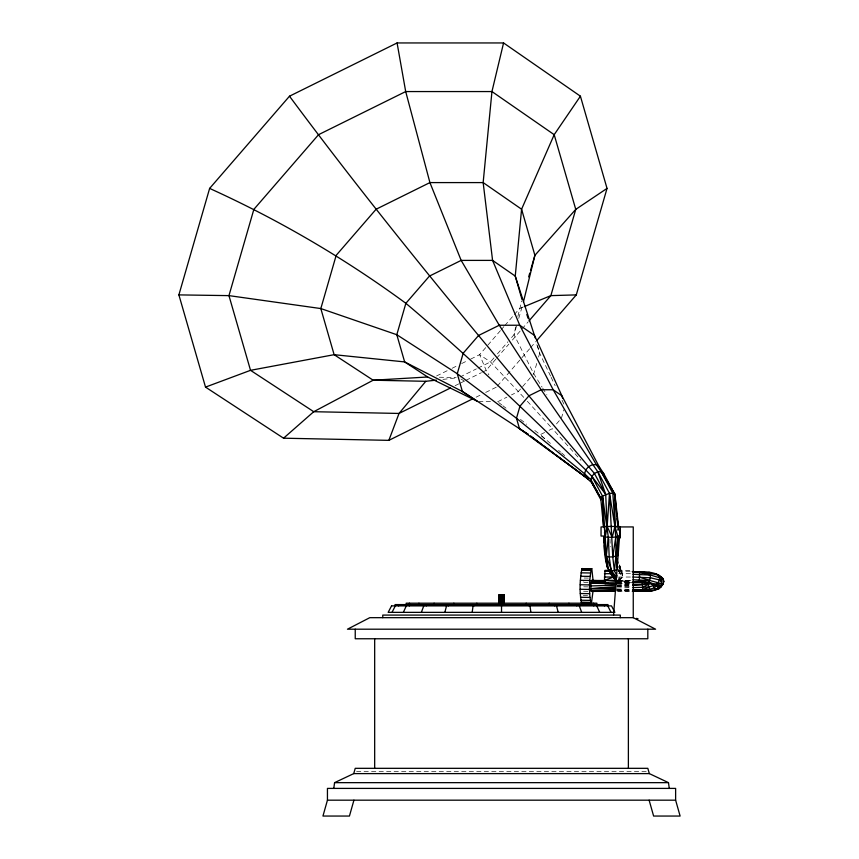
<?xml version="1.0" encoding="UTF-8"?>
<svg xmlns="http://www.w3.org/2000/svg" width="859" height="859" viewBox="0 0 859 859"><rect width="100%" height="100%" fill="white"/><g stroke="black" fill="none" stroke-linecap="round" stroke-linejoin="round"><path stroke-width="0.64" stroke-dasharray="4.29 3.22" d="M618.362 530.39L618.491 527.759M622.26 573.694L619.511 564.964L622.26 573.694L622.421 577.033L619.221 580.34L616.837 580.351L622.421 577.033L618.748 571.45M617.922 530.196L618.351 527.694M515.679 326.871L514.036 334.72L511.416 337.737M517.88 316.413L521.724 300.961M516.581 325.915L514.036 334.72L533.761 373.729L542.061 387.087M518.75 318.378L522.744 304.558M536.725 363.486L533.761 373.729L531.206 376.693M538.572 357.076L539.677 353.232L537.487 345.629M561.41 418.247L563.837 409.818M500.432 330.618L479.59 354.681L468.831 360.007M501.291 329.62L503.9 326.613M504.77 325.604L513.446 315.586M514.316 314.587L519.523 308.564L523.142 307.071M493.968 357.892L490.478 361.918L477.55 368.318M497.458 353.854L507.927 341.764M495.783 359.223L486.173 370.326L482.586 372.097M496.663 358.214L508.893 344.083M512.394 340.046L521.134 329.953M522.014 328.943L528.124 321.878M497.307 386.099L529.778 348.604M530.658 347.594L535.919 341.506M530.347 377.681L518.385 391.489L511.492 394.904M556.482 423.927L559.767 420.137M619.167 580.362L622.421 577.033L618.566 578.043M436.555 375.974L447.314 370.648M452.102 368.286L456.881 365.913M461.659 363.55L467.64 360.597M459.919 377.047L476.369 368.898M455.13 385.68L458.717 383.909M459.909 383.318L464.676 380.956M465.879 380.365L481.394 372.688M476.111 397.169L480.89 394.807M485.668 392.434L496.427 387.108M497.683 401.733L506.885 397.18M544.638 432.496L540.214 434.686L532.956 429.06M549.062 430.316L552.38 428.673L580.931 460.327M442.933 379.388L456.108 377.917M617.127 586.536L631.59 585.366M617.471 581.897L630.742 581.242M617.535 590.573L631.945 590.122M617.106 585.204L631.58 584.807M617.159 587.986L631.913 587.653M617.106 582.649L631.762 582.305M617.396 590.219L631.891 589.972M617.589 580.92L630.807 580.781M617.041 582.799L631.87 582.799L616.837 580.351L619.221 580.34L618.577 576.625M617.761 591.303L631.344 591.25M617.986 570.365L630.925 570.365M618.34 571.256L631.87 571.256M618.598 573.694L631.612 573.694M618.62 577.033L631.623 577.033M617.299 580.362L631.612 580.362L616.837 580.351M617.986 583.691L630.925 583.691M646.204 771.479L356.85 771.479L355.239 768.322M617.75 580.566L631.247 580.609M616.816 590.928L631.408 591.078M588.404 578.096L583.691 578.021L583.755 581.221M617.02 581.618L631.644 581.865M583.776 582.295L588.479 582.37M583.733 586.804L588.436 586.88M583.572 591.239L588.286 591.314M583.304 595.308L588.018 595.384M439.325 377.23L456.15 377.573M478.678 401.346L491.348 401.604M617.127 589.21L631.848 589.564M617.245 583.841L631.891 584.217M617.17 583.873L631.612 584.249M617.277 586.622L631.934 587.019M616.88 581.253L631.58 581.704M616.934 589.908L631.462 590.616M617.267 585.215L631.934 586.386M617.503 581.522L631.87 582.799M619.36 566.199L621.444 572.502L619.457 571.471L618.566 569.12M460.961 379.002L465.417 381.761M498.714 402.538L501.828 404.954M502.869 405.759L505.983 408.165M520.5 419.417L526.728 424.239M550.404 443.394L540.214 434.686L546.109 440.119M558.565 450.352L560.605 452.092M561.614 452.961L564.674 455.581M523.754 397.363L490.478 361.918L479.59 354.681L486.173 370.326L488.9 374.803M527.34 401.271L552.38 428.673M617.277 569.216L622.657 575.605L619.532 564.9M542.748 388.204L546.893 394.882M618.501 566.672L621.444 572.502M550.565 376.113L539.677 353.232L536.37 343.246M551.134 377.316L555.15 385.745M562.022 400.187L564.309 405.008M619.038 566.661L622.657 575.605M619.64 566.102L620.101 568.486M609.976 538.937L610.287 546.829M617.782 526.449L617.868 530.39"/><path stroke-width="1.29" d="M608.934 570.365L605.047 570.365L604.446 580.362L616.837 580.351L614.722 579.052C604.167 567.531 604.414 551.661 603.652 536.972L612.209 537.369L618.426 536.692L618.147 555.129L618.018 536.972L614.937 526.449L609.482 493.324L597.821 471.763L541.149 389.761L499.262 325.239L461.165 260.395L429.919 182.591L405.695 91.559L397.083 42.95L503.567 42.95L580.416 96.197L607.034 188.411L576.292 294.895L536.8 340.497M632.922 577.033L650.456 577.796L659.487 579.932L663.202 578.837L658.477 575.015L639.622 571.568L639.332 581.758L648.76 582.402L660.99 586.053L663.051 584.12L663.857 581.479L663.202 578.837C655.492 570.301 642.607 571.965 632.213 571.568M592.989 591.389L591.486 602.889L581.607 603.061C579.213 591.991 579.846 579.954 581.919 568.819L591.797 568.647L593.172 581.382M591.024 603.211C588.619 592.141 589.263 580.104 591.336 568.969L591.797 568.647M620.252 537.949L620.295 526.932L613.562 615.087M472.525 398.941L388.848 440.356L283.556 438.197L205.516 387.108L178.887 294.895L209.628 188.411C278.81 219.818 344.631 258.334 405.867 303.302C468.359 356.045 527.276 412.782 585.698 469.948L591.894 476.369L602.492 496.072L605.23 537.219L604.811 554.216L606.304 555.956L614.722 579.052L606.916 566.661L605.616 556.149M649.039 572.212L650.016 573.017L650.456 577.796L648.76 582.402M615.334 591.314L591.325 591.4L590.799 585.935L591.497 580.469L604.747 580.512M617.073 576.056L614.389 570.698L618.018 536.972L618.115 555.515C614.239 556.417 610.126 558.092 606.304 555.956L608.355 537.369L602.492 496.072L609.482 493.324L612.854 493.324L614.894 494.333L618.555 526.449L603.523 526.449L600.742 498.091L590.917 479.741L584.582 473.803L516.484 418.247L457.267 373.729L396.804 334.72L320.826 308.564L228.956 295.625L178.887 294.895M617.997 540.451L618.426 536.692M333.786 788.401L334.57 782.656L353.725 773.605L649.34 773.605L668.485 782.656L669.268 788.401M472.182 612.36L473.062 605.885M606.304 555.956L608.408 569.216L611.146 570.698L614.389 570.698L612.757 556.954L615.742 537.219L612.854 493.324L601.193 471.763L596.35 464.676L553.185 389.761L519.759 325.239L492.583 260.395L483.155 182.591L491.949 91.559L503.567 42.95M632.213 582.488L639.44 582.488L639.568 581.758M606.916 566.661L605.23 537.219L607.152 526.449L609.482 493.324L612.757 556.954M523.421 302.003L534.899 255.327L575.755 209.381L607.034 188.411M444.844 612.36L446.54 605.885M649.125 800.18L653.613 816.05L680.113 816.05L675.625 800.18L675.625 788.401L327.44 788.401L327.44 800.18L322.952 816.05L349.441 816.05L353.929 800.18M353.725 773.605L355.239 768.322L647.815 768.322L649.34 773.605M528.672 276.877L529.767 273.076M530.508 270.542L534.899 255.327L521.585 209.22L483.155 182.591L429.919 182.591L376.124 209.22L336.191 255.327L320.826 308.564L334.13 354.681L373.16 380.215L425.796 381.299L436.34 380.118M613.82 493.764L615.076 496.072L614.894 494.333L603.63 473.449L601.193 471.763L597.821 471.763L594.417 473.449L591.894 476.369L590.917 479.741L591.754 482.661L600.924 499.841L600.742 498.091L591.754 482.661L585.548 477.142L530.433 436.028L541.181 444.006M421.361 612.36L423.766 605.885M388.848 440.356L399.027 413.447L425.796 381.299M616.698 583.691L605.047 583.691L605.402 582.799M403.343 612.36L406.296 605.885M392.026 612.36L395.312 605.885M632.299 591.25C642.049 589.94 657.135 594.482 663.051 584.12L659.487 579.932L659.562 577.205L658.477 575.015L658.531 576.206M580.416 96.197L554.195 134.68L521.585 209.22L515.25 276.093L522.036 299.598M209.628 188.411L289.494 96.197L397.083 42.95M529.004 320.869L550.855 295.625L575.755 209.381L554.195 134.68L491.949 91.559L405.695 91.559L318.549 134.68L253.856 209.381L228.956 295.625L250.527 370.326L313.739 411.708L399.027 413.447L450.352 388.053M600.742 498.091L602.492 496.072L603.523 526.449M283.556 438.197L313.739 411.708L373.16 380.215L427.685 376.994L477.411 401.325L462.389 391.489L404.653 361.918L334.13 354.681L250.527 370.326L205.516 387.108M618.029 554.216L615.978 555.956L617.149 567.896M604.328 540.569L603.652 536.972L605.047 536.048L604.296 526.449M632.943 587.577L642.156 587.341L650.66 583.358M614.389 570.698L617.277 569.216M644.615 581.983L642.307 582.069L642.865 591.207L651.186 590.616L659.347 588.63L660.99 586.053L658.23 586.761L655.514 586.053L653.559 584.12L652.529 585.731L642.435 589.789L633.266 590.079M524.344 306.577L550.855 295.625L576.292 294.895M605.047 583.691L604.446 580.362L613.551 577.033L604.349 577.033M658.842 587.653L661.237 586.965M646.913 590.487L642.865 591.207L652.819 590.52L633.169 589.596M615.978 589.21L590.842 588.662L615.817 586.643M632.9 585.258L648.115 584.099L649.597 589.285L651.186 590.616M642.156 587.341L648.47 586.901M615.86 583.841L590.917 583.197L605.52 582.477M614.915 590.659L591.325 591.4L591.615 590.659L615.484 590.917M590.799 585.935L615.796 585.247M632.9 584.775L642.102 584.517L632.922 584.281M590.842 588.662L615.839 588.018M590.917 583.197L608.043 582.821M633.083 582.273L642.307 582.069L648.115 584.099M591.035 590.659L616.075 590.24M633.212 589.95L649.597 589.285L654.322 587.921L656.813 588.984L658.23 586.761L656.222 584.163L653.914 584.539L647.589 583.046L639.44 582.488M591.175 581.199L605.702 581.049M604.886 526.932L601.042 526.932L601.042 536.048L605.047 536.048L605.23 537.219M616.44 526.932L633.255 526.932L633.255 617.675L655.589 629.196L347.466 629.196L369.799 617.675L633.255 617.675M616.955 536.048L619.597 536.048M604.704 571.256L609.879 571.256M633.19 572.298L650.016 573.017M604.446 573.694L612.467 573.694M632.997 574.295L650.531 575.068L663.202 578.837M632.986 579.761L649.801 580.48L663.051 584.12L656.222 584.163L658.262 582.477L659.487 579.932L663.857 581.479M633.169 581.758L649.801 580.48L639.3 577.033M604.704 582.799L616.343 582.799M498.939 594.868L504.115 594.868L504.115 603.19M334.57 782.656L668.485 782.656M327.44 800.18L675.625 800.18M632.729 591.099L643.348 591.207L632.782 590.691M581.919 568.819L591.336 568.969M581.468 570.29L590.874 570.451M581.038 572.835L590.455 572.985M580.684 576.249L590.101 576.4M580.416 580.308L589.832 580.469M580.255 584.754L589.671 584.904M580.212 589.263L589.628 589.414M580.297 593.526L589.714 593.687M580.491 597.273L589.908 597.424M580.791 600.237L590.208 600.387M581.167 602.202L590.584 602.363M604.854 580.877L591.497 580.469L591.765 581.199M640.889 572.373L643.219 572.534M604.446 580.362L616.204 581.403M640.707 581.94L644.153 582.488M636.465 618.383L638.033 618.738M648.749 582.735L650.886 583.24M639.493 572.298L650.531 575.068M659.433 576.443L661.247 576.915M651.949 583.486L658.23 586.761L651.949 583.486L655.514 586.053L654.322 587.921L652.131 583.905M562.548 398.104L561.872 395.784L553.185 389.761L541.149 389.761L528.983 395.784L519.953 406.21L516.484 418.247L519.491 428.673L528.317 434.45L462.389 391.489L457.267 373.729L463.184 353.232L478.56 335.482L499.262 325.239L519.759 325.239L534.556 335.482L561.872 395.784L599.131 466.609L603.63 473.449L604.468 476.369M427.685 376.994L404.653 361.918L396.804 334.72L405.867 303.302L429.436 276.093L461.165 260.395L492.583 260.395L515.25 276.093L535.286 338.017M519.491 428.673L588.34 479.075L585.387 476.358M593.376 483.789L591.754 482.661L597.359 491.756M543.317 445.606L554.034 453.573M556.181 455.163L588.34 479.075M656.512 573.973L657.854 575.455M608.355 537.369L609.214 556.954L611.146 570.698L616.794 577.441M591.894 476.369L605.692 494.333L607.152 526.449L612.209 537.369L614.937 526.449L614.894 494.333L605.778 478.613M289.494 96.197C384.134 223.684 486.033 345.479 588.598 466.609L594.417 473.449L605.692 494.333L597.821 471.763M601.193 471.763L614.894 494.333L617.782 526.449M611.146 570.698L616.204 579.277M609.461 485.646L610.706 487.966M582.381 568.486L582.821 569.345M607.753 605.885L611.039 612.36M611.683 573.211L613.412 576.776M596.758 605.885L599.711 612.36M579.288 605.885L581.693 612.36M526.835 314.534L528.081 318.281M599.775 468.831L599.131 466.609L596.35 464.676L592.495 464.676L588.598 466.609L585.698 469.948L584.582 473.803L585.548 477.142M618.018 563.096L615.978 555.956L615.742 537.219M556.514 605.885L558.21 612.36M617.138 518.707L618.555 526.449M604.468 532.451L605.047 536.048M529.992 605.885L530.873 612.36M604.682 545.744L604.811 554.216L604.435 545.454M604.06 536.692L604.328 542.952M647.815 629.196L647.815 638.763L355.239 638.763L355.239 629.196M628.38 638.763L628.38 768.322M620.295 617.675L620.295 615.087L382.76 615.087L382.76 617.675M608.011 605.885L608.011 604.586L395.043 604.586L395.043 605.885M604.382 604.586L604.382 605.885M596.876 604.586L596.876 603.19L406.178 603.19L406.178 604.586M593.752 604.586L593.752 605.885M593.623 603.19L593.623 604.586M584.099 603.19L584.099 604.586M576.829 604.586L576.829 605.885M568.948 603.19L568.948 604.586M554.774 604.586L554.774 605.885M549.202 603.19L549.202 604.586M529.09 604.586L529.09 605.885M526.202 603.19L526.202 604.586M504.029 594.868L504.029 603.19M503.771 594.868L503.771 603.19M503.363 594.868L503.363 603.19M502.826 594.868L502.826 603.19M502.204 594.868L502.204 603.19M501.527 594.868L501.527 612.36M500.861 594.868L500.861 603.19M500.228 594.868L500.228 603.19M499.691 594.868L499.691 603.19M499.283 594.868L499.283 603.19M499.025 594.868L499.025 603.19M476.852 603.19L476.852 604.586M473.964 604.586L473.964 605.885M453.853 603.19L453.853 604.586M448.291 604.586L448.291 605.885M434.106 603.19L434.106 604.586M426.236 604.586L426.236 605.885M418.956 603.19L418.956 604.586M409.432 603.19L409.313 605.885M398.673 604.586L398.673 605.885M374.674 638.763L374.674 768.322M391.564 605.885L388.161 612.36L614.894 612.36L611.501 605.885L391.564 605.885"/></g></svg>
